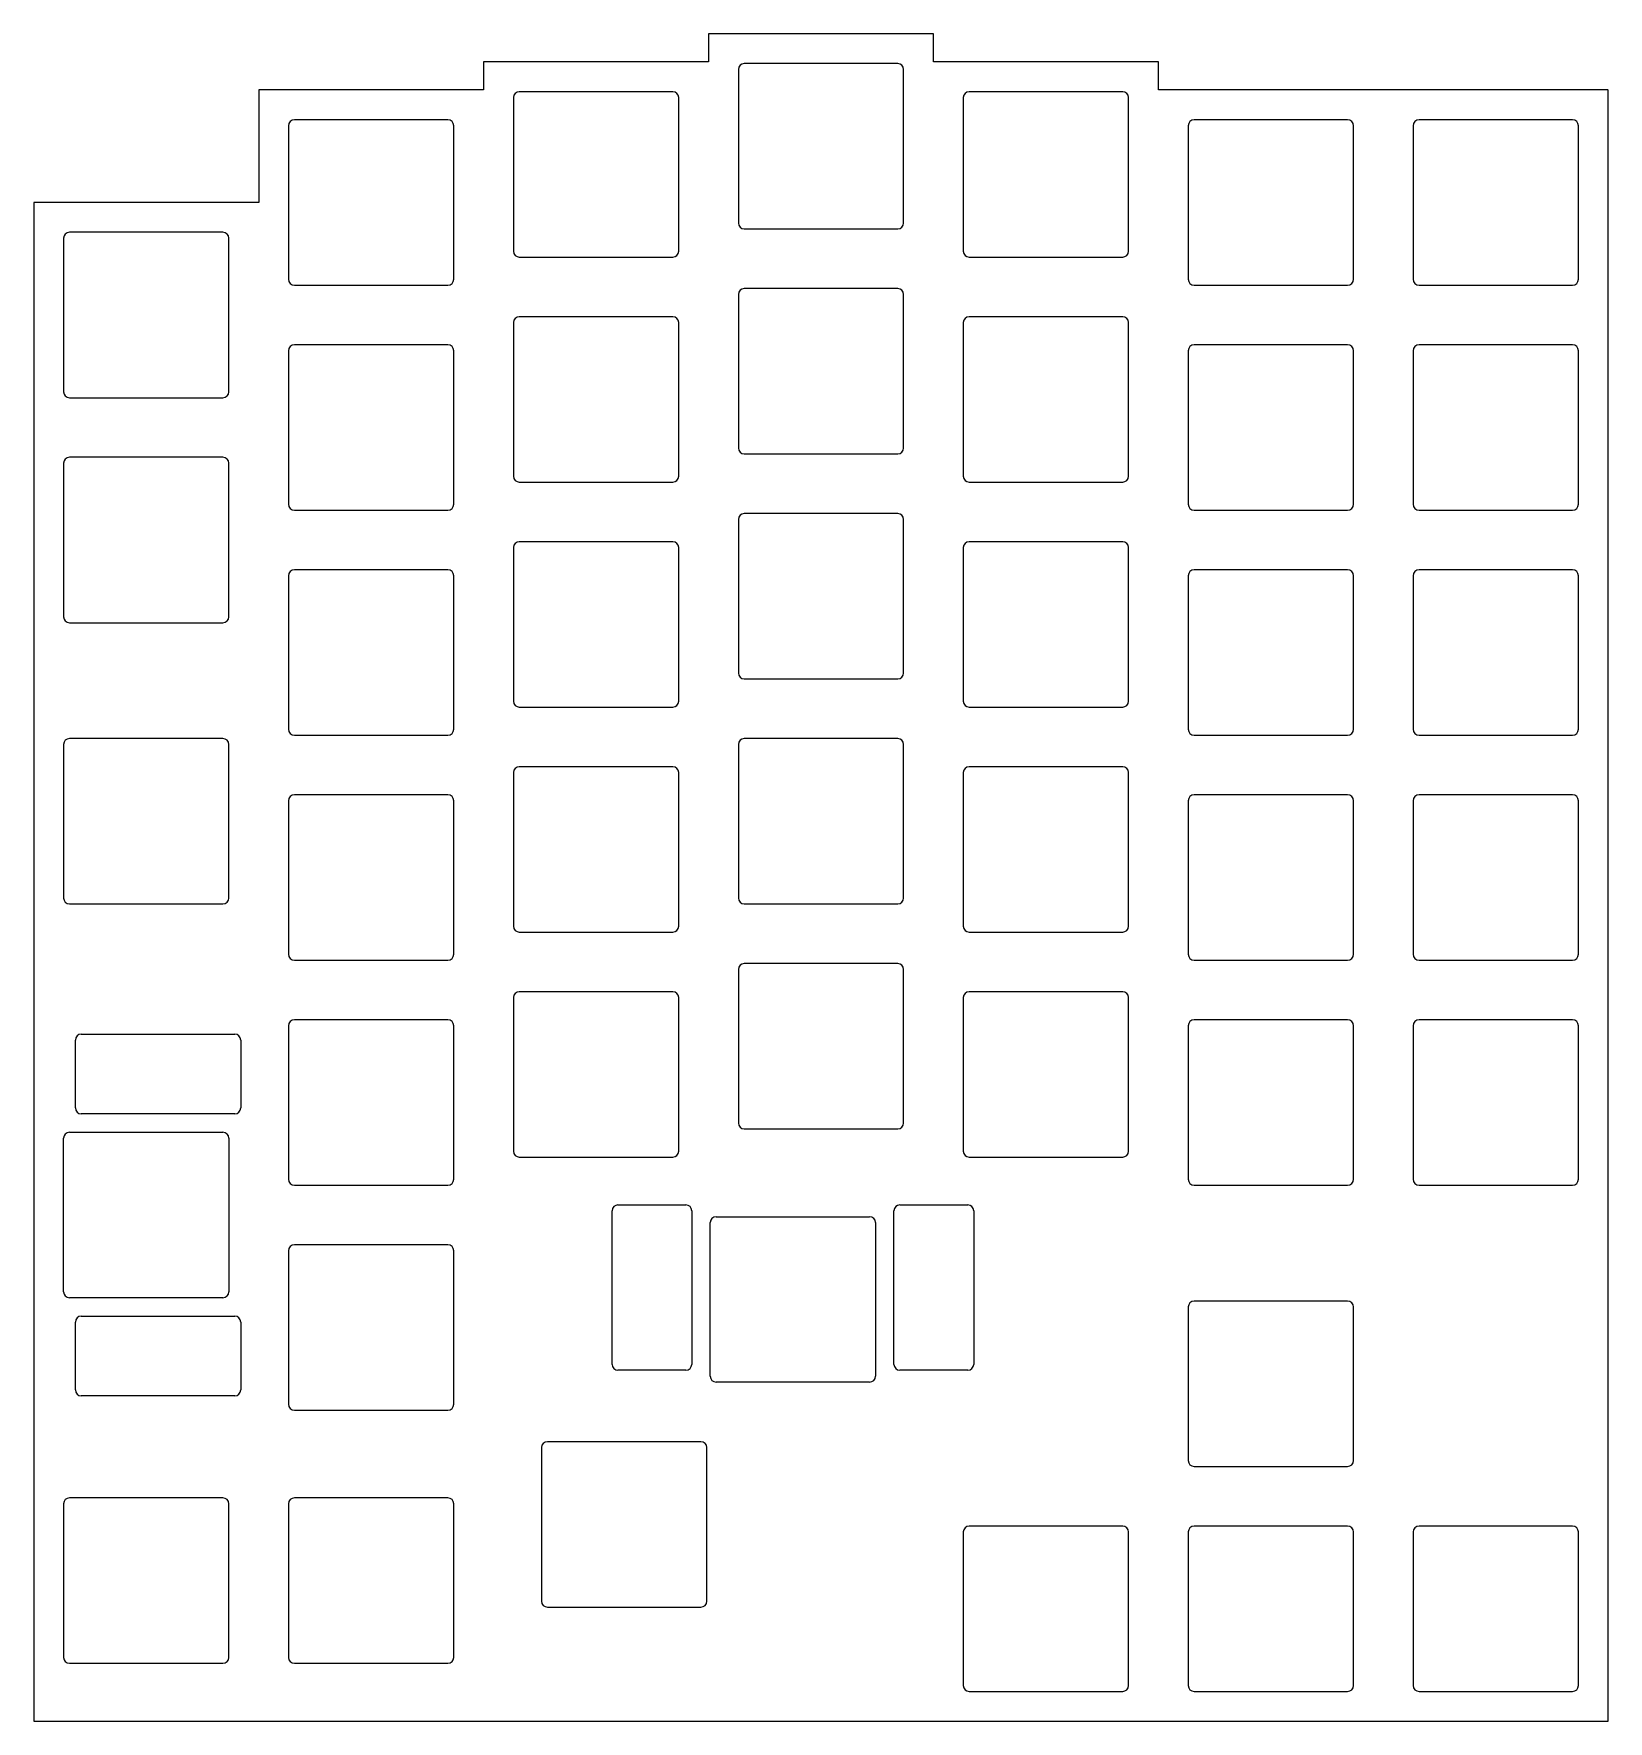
# Model space of a CAD drawing. Extents: x -0.38 to 4.88, y -4.69 to 0.94.
import ezdxf

# ---------------------------------------------------------------- set-up
doc = ezdxf.new("R2010")
doc.units = 0
doc.header["$MEASUREMENT"] = 0
doc.layers.add('BLACK', color=7, linetype='CONTINUOUS')

msp = doc.modelspace()

# ---------------------------------------------------------------- linework, layer by layer
at = {"layer": 'BLACK', "linetype": 'CONTINUOUS'}
for p, q in [((1.875, 0.9375), (1.875, 0.8438)), ((2.625, 0.9375), (1.875, 0.9375)), ((2.625, 0.8438), (2.625, 0.9375)), ((1.125, 0.8438), (1.125, 0.75)), ((1.875, 0.8438), (1.125, 0.8438)), ((3.375, 0.8438), (2.625, 0.8438)), ((3.375, 0.75), (3.375, 0.8438)), ((1.9744, 0.8184), (1.9744, 0.3066)), ((2.5059, 0.8381), (1.9941, 0.8381)), ((2.5256, 0.3066), (2.5256, 0.8184)), ((0.375, 0.75), (0.375, 0.375)), ((1.125, 0.75), (0.375, 0.75)), ((1.7559, 0.7443), (1.2441, 0.7443)), ((3.2559, 0.7443), (2.7441, 0.7443)), ((4.875, 0.75), (3.375, 0.75)), ((4.875, -4.6875), (4.875, 0.75)), ((1.2244, 0.7247), (1.2244, 0.2128)), ((1.7756, 0.2128), (1.7756, 0.7247)), ((2.7244, 0.7247), (2.7244, 0.2128)), ((3.2756, 0.2128), (3.2756, 0.7247)), ((0.4744, 0.6309), (0.4744, 0.1191)), ((1.0059, 0.6506), (0.4941, 0.6506)), ((1.0256, 0.1191), (1.0256, 0.6309)), ((3.4744, 0.6309), (3.4744, 0.1191)), ((4.0059, 0.6506), (3.4941, 0.6506)), ((4.0256, 0.1191), (4.0256, 0.6309)), ((4.2244, 0.6309), (4.2244, 0.1191)), ((4.7559, 0.6506), (4.2441, 0.6506)), ((4.7756, 0.1191), (4.7756, 0.6309)), ((-0.375, 0.375), (-0.375, -4.6875)), ((0.375, 0.375), (-0.375, 0.375)), ((1.9941, 0.2869), (2.5059, 0.2869)), ((-0.2756, 0.2559), (-0.2756, -0.2559)), ((0.2559, 0.2756), (-0.2559, 0.2756)), ((0.2756, -0.2559), (0.2756, 0.2559)), ((1.2441, 0.1932), (1.7559, 0.1932)), ((2.7441, 0.1932), (3.2559, 0.1932)), ((0.4941, 0.0994), (1.0059, 0.0994)), ((1.9744, 0.0684), (1.9744, -0.4434)), ((2.5059, 0.0881), (1.9941, 0.0881)), ((2.5256, -0.4434), (2.5256, 0.0684)), ((3.4941, 0.0994), (4.0059, 0.0994)), ((4.2441, 0.0994), (4.7559, 0.0994)), ((1.2244, -0.0253), (1.2244, -0.5372)), ((1.7559, -0.0057), (1.2441, -0.0057)), ((1.7756, -0.5372), (1.7756, -0.0253)), ((2.7244, -0.0253), (2.7244, -0.5372)), ((3.2559, -0.0057), (2.7441, -0.0057)), ((3.2756, -0.5372), (3.2756, -0.0253)), ((1.0059, -0.0994), (0.4941, -0.0994)), ((4.0059, -0.0994), (3.4941, -0.0994)), ((4.7559, -0.0994), (4.2441, -0.0994)), ((0.4744, -0.1191), (0.4744, -0.6309)), ((1.0256, -0.6309), (1.0256, -0.1191)), ((3.4744, -0.1191), (3.4744, -0.6309)), ((4.0256, -0.6309), (4.0256, -0.1191)), ((4.2244, -0.1191), (4.2244, -0.6309)), ((4.7756, -0.6309), (4.7756, -0.1191)), ((-0.2559, -0.2756), (0.2559, -0.2756)), ((-0.2756, -0.4941), (-0.2756, -1.0059)), ((0.2559, -0.4744), (-0.2559, -0.4744)), ((0.2756, -1.0059), (0.2756, -0.4941)), ((1.9941, -0.4631), (2.5059, -0.4631)), ((1.2441, -0.5568), (1.7559, -0.5568)), ((2.7441, -0.5568), (3.2559, -0.5568)), ((0.4941, -0.6506), (1.0059, -0.6506)), ((2.5059, -0.6619), (1.9941, -0.6619)), ((3.4941, -0.6506), (4.0059, -0.6506)), ((4.2441, -0.6506), (4.7559, -0.6506)), ((1.9744, -0.6816), (1.9744, -1.1934)), ((2.5256, -1.1934), (2.5256, -0.6816)), ((1.2244, -0.7753), (1.2244, -1.2872)), ((1.7559, -0.7557), (1.2441, -0.7557)), ((1.7756, -1.2872), (1.7756, -0.7753)), ((2.7244, -0.7753), (2.7244, -1.2872)), ((3.2559, -0.7557), (2.7441, -0.7557)), ((3.2756, -1.2872), (3.2756, -0.7753)), ((0.4744, -0.8691), (0.4744, -1.3809)), ((1.0059, -0.8494), (0.4941, -0.8494)), ((1.0256, -1.3809), (1.0256, -0.8691)), ((3.4744, -0.8691), (3.4744, -1.3809)), ((4.0059, -0.8494), (3.4941, -0.8494)), ((4.0256, -1.3809), (4.0256, -0.8691)), ((4.2244, -0.8691), (4.2244, -1.3809)), ((4.7559, -0.8494), (4.2441, -0.8494)), ((4.7756, -1.3809), (4.7756, -0.8691)), ((-0.2559, -1.0256), (0.2559, -1.0256)), ((1.9941, -1.2131), (2.5059, -1.2131)), ((1.2441, -1.3068), (1.7559, -1.3068)), ((2.7441, -1.3068), (3.2559, -1.3068)), ((0.4941, -1.4006), (1.0059, -1.4006)), ((3.4941, -1.4006), (4.0059, -1.4006)), ((4.2441, -1.4006), (4.7559, -1.4006)), ((-0.2756, -1.4316), (-0.2756, -1.9434)), ((0.2559, -1.4119), (-0.2559, -1.4119)), ((0.2756, -1.9434), (0.2756, -1.4316)), ((1.9744, -1.4316), (1.9744, -1.9434)), ((2.5059, -1.4119), (1.9941, -1.4119)), ((2.5256, -1.9434), (2.5256, -1.4316)), ((1.7559, -1.5057), (1.2441, -1.5057)), ((3.2559, -1.5057), (2.7441, -1.5057)), ((1.2244, -1.5253), (1.2244, -2.0372)), ((1.7756, -2.0372), (1.7756, -1.5253)), ((2.7244, -1.5253), (2.7244, -2.0372)), ((3.2756, -2.0372), (3.2756, -1.5253)), ((0.4744, -1.6191), (0.4744, -2.1309)), ((1.0059, -1.5994), (0.4941, -1.5994)), ((1.0256, -2.1309), (1.0256, -1.6191)), ((3.4744, -1.6191), (3.4744, -2.1309)), ((4.0059, -1.5994), (3.4941, -1.5994)), ((4.0256, -2.1309), (4.0256, -1.6191)), ((4.2244, -1.6191), (4.2244, -2.1309)), ((4.7559, -1.5994), (4.2441, -1.5994)), ((4.7756, -2.1309), (4.7756, -1.6191)), ((-0.2559, -1.9631), (0.2559, -1.9631)), ((1.9941, -1.9631), (2.5059, -1.9631)), ((1.2441, -2.0568), (1.7559, -2.0568)), ((2.7441, -2.0568), (3.2559, -2.0568)), ((0.4941, -2.1506), (1.0059, -2.1506)), ((1.9744, -2.1816), (1.9744, -2.6934)), ((2.5059, -2.1619), (1.9941, -2.1619)), ((2.5256, -2.6934), (2.5256, -2.1816)), ((3.4941, -2.1506), (4.0059, -2.1506)), ((4.2441, -2.1506), (4.7559, -2.1506)), ((1.2244, -2.2753), (1.2244, -2.7872)), ((1.7559, -2.2557), (1.2441, -2.2557)), ((1.7756, -2.7872), (1.7756, -2.2753)), ((2.7244, -2.2753), (2.7244, -2.7872)), ((3.2559, -2.2557), (2.7441, -2.2557)), ((3.2756, -2.7872), (3.2756, -2.2753)), ((1.0059, -2.3494), (0.4941, -2.3494)), ((4.0059, -2.3494), (3.4941, -2.3494)), ((4.7559, -2.3494), (4.2441, -2.3494)), ((-0.2362, -2.6432), (-0.2362, -2.4168)), ((-0.2165, -2.3971), (0.2953, -2.3971)), ((0.315, -2.4168), (0.315, -2.6432)), ((0.4744, -2.3691), (0.4744, -2.8809)), ((1.0256, -2.8809), (1.0256, -2.3691)), ((3.4744, -2.3691), (3.4744, -2.8809)), ((4.0256, -2.8809), (4.0256, -2.3691)), ((4.2244, -2.3691), (4.2244, -2.8809)), ((4.7756, -2.8809), (4.7756, -2.3691)), ((0.2953, -2.6629), (-0.2165, -2.6629)), ((-0.2756, -3.2559), (-0.2756, -2.7441)), ((-0.2559, -2.7244), (0.2559, -2.7244)), ((0.2756, -2.7441), (0.2756, -3.2559)), ((1.9941, -2.7131), (2.5059, -2.7131)), ((1.2441, -2.8068), (1.7559, -2.8068)), ((2.7441, -2.8068), (3.2559, -2.8068)), ((0.4941, -2.9006), (1.0059, -2.9006)), ((3.4941, -2.9006), (4.0059, -2.9006)), ((4.2441, -2.9006), (4.7559, -2.9006)), ((1.5731, -2.9663), (1.7994, -2.9663)), ((2.5131, -2.9663), (2.7394, -2.9663)), ((1.5534, -3.4978), (1.5534, -2.986)), ((1.8191, -2.986), (1.8191, -3.4978)), ((1.8807, -3.5372), (1.8807, -3.0253)), ((1.9003, -3.0057), (2.4122, -3.0057)), ((2.4318, -3.0253), (2.4318, -3.5372)), ((2.4934, -3.4978), (2.4934, -2.986)), ((2.7591, -2.986), (2.7591, -3.4978)), ((0.4744, -3.1191), (0.4744, -3.6309)), ((1.0059, -3.0994), (0.4941, -3.0994)), ((1.0256, -3.6309), (1.0256, -3.1191)), ((0.2559, -3.2756), (-0.2559, -3.2756)), ((3.4744, -3.3066), (3.4744, -3.8184)), ((4.0059, -3.2869), (3.4941, -3.2869)), ((4.0256, -3.8184), (4.0256, -3.3066)), ((-0.2362, -3.5832), (-0.2362, -3.3568)), ((-0.2165, -3.3371), (0.2953, -3.3371)), ((0.315, -3.3568), (0.315, -3.5832)), ((1.7994, -3.5175), (1.5731, -3.5175)), ((2.7394, -3.5175), (2.5131, -3.5175)), ((2.4122, -3.5568), (1.9003, -3.5568)), ((0.2953, -3.6029), (-0.2165, -3.6029)), ((0.4941, -3.6506), (1.0059, -3.6506)), ((1.8497, -3.7557), (1.3378, -3.7557)), ((1.3182, -3.7753), (1.3182, -4.2872)), ((1.8693, -4.2872), (1.8693, -3.7753)), ((3.4941, -3.8381), (4.0059, -3.8381)), ((-0.2756, -3.9628), (-0.2756, -4.4747)), ((0.2559, -3.9432), (-0.2559, -3.9432)), ((0.2756, -4.4747), (0.2756, -3.9628)), ((0.4744, -3.9628), (0.4744, -4.4747)), ((1.0059, -3.9432), (0.4941, -3.9432)), ((1.0256, -4.4747), (1.0256, -3.9628)), ((3.2559, -4.0369), (2.7441, -4.0369)), ((4.0059, -4.0369), (3.4941, -4.0369)), ((4.7559, -4.0369), (4.2441, -4.0369)), ((2.7244, -4.0566), (2.7244, -4.5684)), ((3.2756, -4.5684), (3.2756, -4.0566)), ((3.4744, -4.0566), (3.4744, -4.5684)), ((4.0256, -4.5684), (4.0256, -4.0566)), ((4.2244, -4.0566), (4.2244, -4.5684)), ((4.7756, -4.5684), (4.7756, -4.0566)), ((1.3378, -4.3068), (1.8497, -4.3068)), ((-0.2559, -4.4943), (0.2559, -4.4943)), ((0.4941, -4.4943), (1.0059, -4.4943)), ((2.7441, -4.5881), (3.2559, -4.5881)), ((3.4941, -4.5881), (4.0059, -4.5881)), ((4.2441, -4.5881), (4.7559, -4.5881)), ((-0.375, -4.6875), (4.875, -4.6875))]:
    msp.add_line(p, q, dxfattribs=at)
at = {"layer": 'BLACK'}
for centre, start, end in [((1.9941, 0.8184), 90, 180), ((2.5059, 0.8184), 0, 90), ((1.2441, 0.7247), 90, 180), ((1.7559, 0.7247), 0, 90), ((2.7441, 0.7247), 90, 180), ((3.2559, 0.7247), 0, 90), ((0.4941, 0.6309), 90, 180), ((1.0059, 0.6309), 0, 90), ((3.4941, 0.6309), 90, 180), ((4.0059, 0.6309), 0, 90), ((4.2441, 0.6309), 90, 180), ((4.7559, 0.6309), 0, 90), ((1.9941, 0.3066), 180, 270), ((2.5059, 0.3066), -90, 0), ((-0.2559, 0.2559), 90, 180), ((0.2559, 0.2559), 0, 90), ((1.2441, 0.2128), 180, 270), ((1.7559, 0.2128), -90, 0), ((2.7441, 0.2128), 180, 270), ((3.2559, 0.2128), -90, 0), ((0.4941, 0.1191), 180, 270), ((1.0059, 0.1191), -90, 0), ((3.4941, 0.1191), 180, 270), ((4.0059, 0.1191), -90, 0), ((4.2441, 0.1191), 180, 270), ((4.7559, 0.1191), -90, 0), ((1.9941, 0.0684), 90, 180), ((2.5059, 0.0684), 0, 90), ((1.2441, -0.0253), 90, 180), ((1.7559, -0.0253), 0, 90), ((2.7441, -0.0253), 90, 180), ((3.2559, -0.0253), 0, 90), ((0.4941, -0.1191), 90, 180), ((1.0059, -0.1191), 0, 90), ((3.4941, -0.1191), 90, 180), ((4.0059, -0.1191), 0, 90), ((4.2441, -0.1191), 90, 180), ((4.7559, -0.1191), 0, 90), ((-0.2559, -0.2559), 180, 270), ((0.2559, -0.2559), -90, 0), ((1.9941, -0.4434), 180, 270), ((2.5059, -0.4434), -90, 0), ((-0.2559, -0.4941), 90, 180), ((0.2559, -0.4941), 0, 90), ((1.2441, -0.5372), 180, 270), ((1.7559, -0.5372), -90, 0), ((2.7441, -0.5372), 180, 270), ((3.2559, -0.5372), -90, 0), ((0.4941, -0.6309), 180, 270), ((1.0059, -0.6309), -90, 0), ((1.9941, -0.6816), 90, 180), ((2.5059, -0.6816), 0, 90), ((3.4941, -0.6309), 180, 270), ((4.0059, -0.6309), -90, 0), ((4.2441, -0.6309), 180, 270), ((4.7559, -0.6309), -90, 0), ((1.2441, -0.7753), 90, 180), ((1.7559, -0.7753), 0, 90), ((2.7441, -0.7753), 90, 180), ((3.2559, -0.7753), 0, 90), ((0.4941, -0.8691), 90, 180), ((1.0059, -0.8691), 0, 90), ((3.4941, -0.8691), 90, 180), ((4.0059, -0.8691), 0, 90), ((4.2441, -0.8691), 90, 180), ((4.7559, -0.8691), 0, 90), ((-0.2559, -1.0059), 180, 270), ((0.2559, -1.0059), -90, 0), ((1.9941, -1.1934), 180, 270), ((2.5059, -1.1934), -90, 0), ((1.2441, -1.2872), 180, 270), ((1.7559, -1.2872), -90, 0), ((2.7441, -1.2872), 180, 270), ((3.2559, -1.2872), -90, 0), ((0.4941, -1.3809), 180, 270), ((1.0059, -1.3809), -90, 0), ((3.4941, -1.3809), 180, 270), ((4.0059, -1.3809), -90, 0), ((4.2441, -1.3809), 180, 270), ((4.7559, -1.3809), -90, 0), ((-0.2559, -1.4316), 90, 180), ((0.2559, -1.4316), 0, 90), ((1.9941, -1.4316), 90, 180), ((2.5059, -1.4316), 0, 90), ((1.2441, -1.5253), 90, 180), ((1.7559, -1.5253), 0, 90), ((2.7441, -1.5253), 90, 180), ((3.2559, -1.5253), 0, 90), ((0.4941, -1.6191), 90, 180), ((1.0059, -1.6191), 0, 90), ((3.4941, -1.6191), 90, 180), ((4.0059, -1.6191), 0, 90), ((4.2441, -1.6191), 90, 180), ((4.7559, -1.6191), 0, 90), ((-0.2559, -1.9434), 180, 270), ((0.2559, -1.9434), -90, 0), ((1.9941, -1.9434), 180, 270), ((2.5059, -1.9434), -90, 0), ((1.2441, -2.0372), 180, 270), ((1.7559, -2.0372), -90, 0), ((2.7441, -2.0372), 180, 270), ((3.2559, -2.0372), -90, 0), ((0.4941, -2.1309), 180, 270), ((1.0059, -2.1309), -90, 0), ((3.4941, -2.1309), 180, 270), ((4.0059, -2.1309), -90, 0), ((4.2441, -2.1309), 180, 270), ((4.7559, -2.1309), -90, 0), ((1.9941, -2.1816), 90, 180), ((2.5059, -2.1816), 0, 90), ((1.2441, -2.2753), 90, 180), ((1.7559, -2.2753), 0, 90), ((2.7441, -2.2753), 90, 180), ((3.2559, -2.2753), 0, 90), ((0.4941, -2.3691), 90, 180), ((1.0059, -2.3691), 0, 90), ((3.4941, -2.3691), 90, 180), ((4.0059, -2.3691), 0, 90), ((4.2441, -2.3691), 90, 180), ((4.7559, -2.3691), 0, 90), ((-0.2165, -2.4168), 90, 180), ((0.2953, -2.4168), 0, 90), ((-0.2165, -2.6432), 180, 270), ((0.2953, -2.6432), -90, 0), ((1.9941, -2.6934), 180, 270), ((2.5059, -2.6934), -90, 0), ((-0.2559, -2.7441), 90, 180), ((0.2559, -2.7441), 0, 90), ((1.2441, -2.7872), 180, 270), ((1.7559, -2.7872), -90, 0), ((2.7441, -2.7872), 180, 270), ((3.2559, -2.7872), -90, 0), ((0.4941, -2.8809), 180, 270), ((1.0059, -2.8809), -90, 0), ((3.4941, -2.8809), 180, 270), ((4.0059, -2.8809), -90, 0), ((4.2441, -2.8809), 180, 270), ((4.7559, -2.8809), -90, 0), ((1.5731, -2.986), 90, 180), ((1.7994, -2.986), 0, 90), ((2.5131, -2.986), 90, 180), ((2.7394, -2.986), 0, 90), ((1.9003, -3.0253), 90, 180), ((2.4122, -3.0253), 0, 90), ((0.4941, -3.1191), 90, 180), ((1.0059, -3.1191), 0, 90), ((-0.2559, -3.2559), 180, 270), ((0.2559, -3.2559), -90, 0), ((3.4941, -3.3066), 90, 180), ((4.0059, -3.3066), 0, 90), ((-0.2165, -3.3568), 90, 180), ((0.2953, -3.3568), 0, 90), ((1.5731, -3.4978), 180, 270), ((1.7994, -3.4978), -90, 0), ((1.9003, -3.5372), 180, 270), ((2.4122, -3.5372), -90, 0), ((2.5131, -3.4978), 180, 270), ((2.7394, -3.4978), -90, 0), ((-0.2165, -3.5832), 180, 270), ((0.2953, -3.5832), -90, 0), ((0.4941, -3.6309), 180, 270), ((1.0059, -3.6309), -90, 0), ((1.3378, -3.7753), 90, 180), ((1.8497, -3.7753), 0, 90), ((3.4941, -3.8184), 180, 270), ((4.0059, -3.8184), -90, 0), ((-0.2559, -3.9628), 90, 180), ((0.2559, -3.9628), 0, 90), ((0.4941, -3.9628), 90, 180), ((1.0059, -3.9628), 0, 90), ((2.7441, -4.0566), 90, 180), ((3.2559, -4.0566), 0, 90), ((3.4941, -4.0566), 90, 180), ((4.0059, -4.0566), 0, 90), ((4.2441, -4.0566), 90, 180), ((4.7559, -4.0566), 0, 90), ((1.3378, -4.2872), 180, 270), ((1.8497, -4.2872), -90, 0), ((-0.2559, -4.4747), 180, 270), ((0.2559, -4.4747), -90, 0), ((0.4941, -4.4747), 180, 270), ((1.0059, -4.4747), -90, 0), ((2.7441, -4.5684), 180, 270), ((3.2559, -4.5684), -90, 0), ((3.4941, -4.5684), 180, 270), ((4.0059, -4.5684), -90, 0), ((4.2441, -4.5684), 180, 270), ((4.7559, -4.5684), -90, 0)]:
    msp.add_arc(centre, 0.0197, start, end, dxfattribs=at)

doc.saveas('drawing.dxf')
